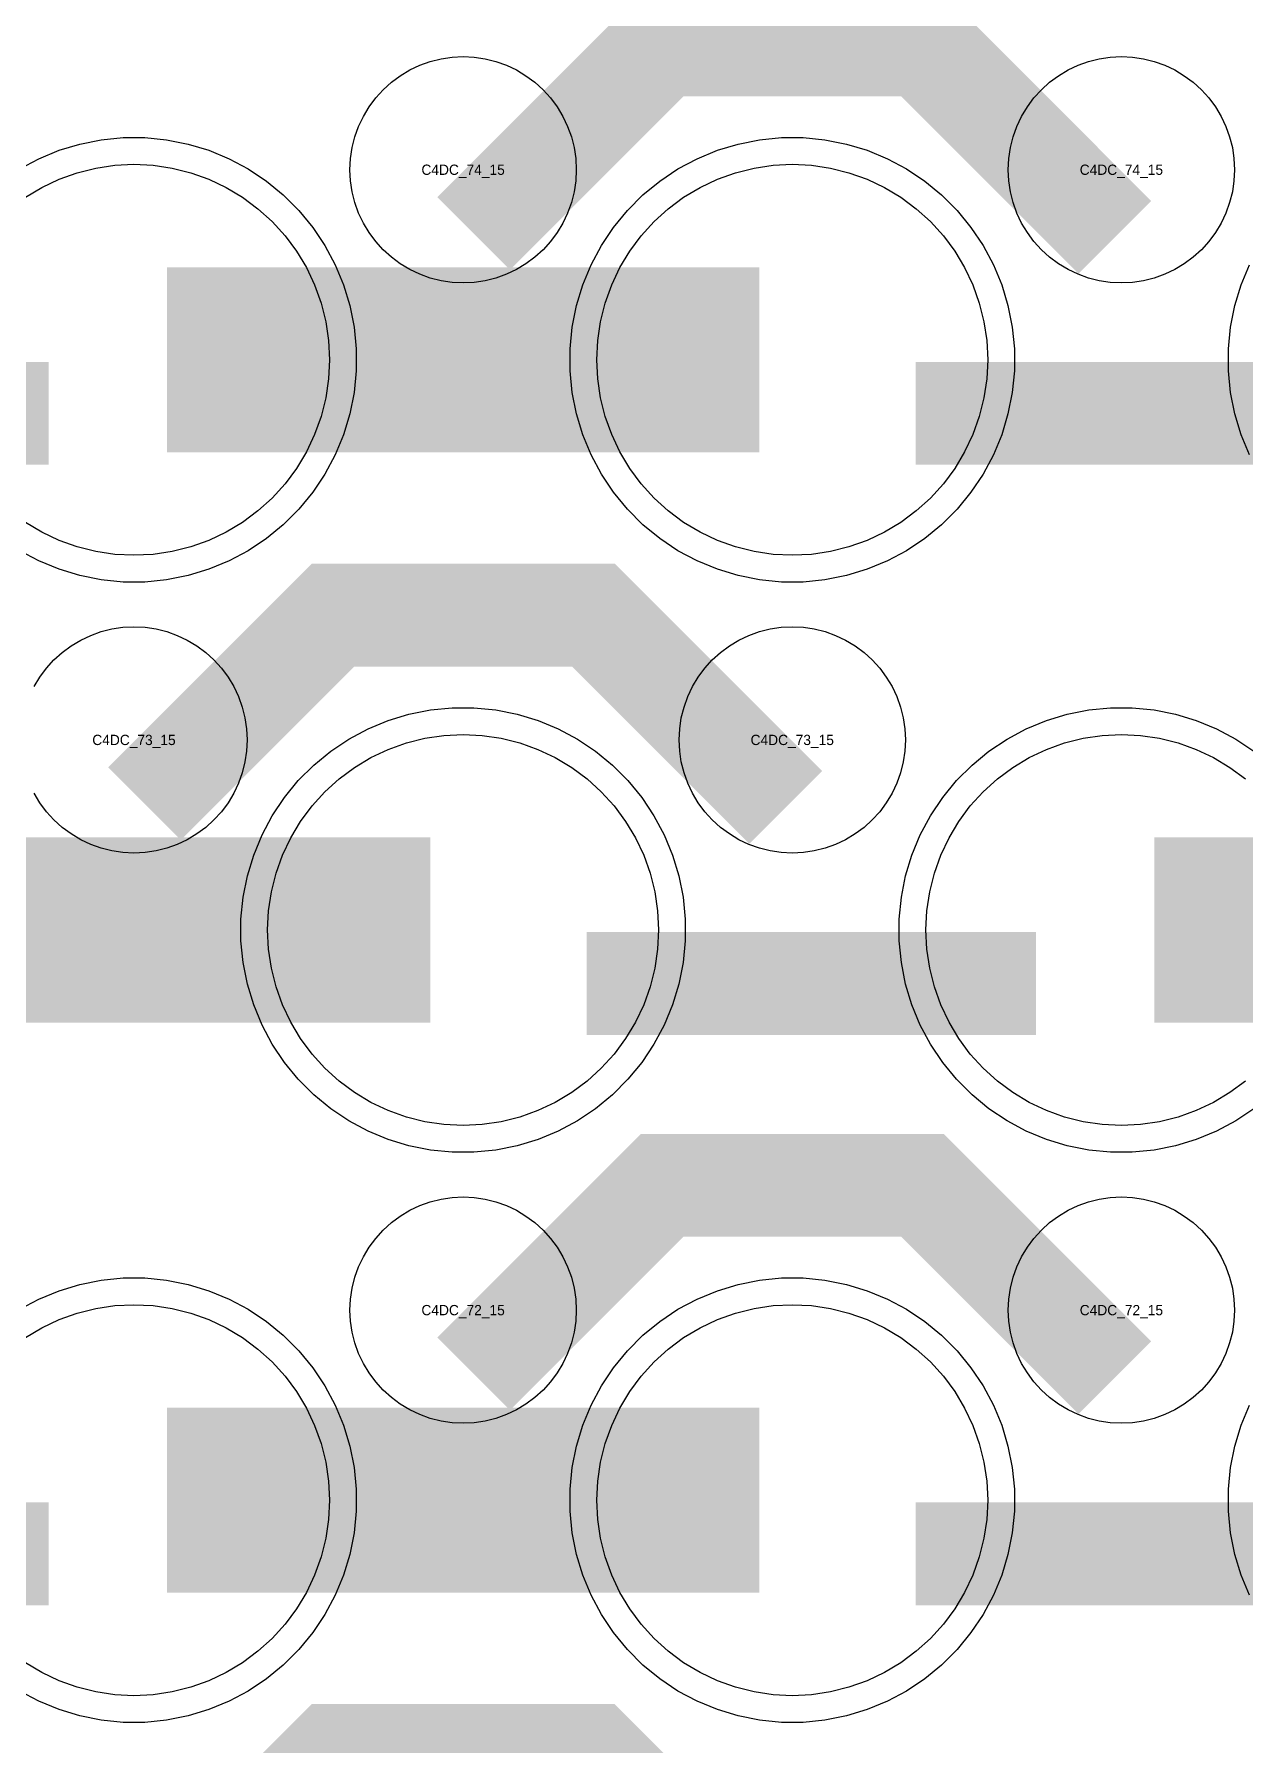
# Model space of a CAD drawing. Extents: x -11880 to 11880, y -14992 to 14992.
# Drawn here: x -7224.2 to -6930, y -4922.4 to -4506.7 of the extents above; entities that cross this region are included whole.
import ezdxf
from ezdxf.enums import TextEntityAlignment as Align

# ---------------------------------------------------------------- set-up
doc = ezdxf.new("R2010")
doc.units = 0
doc.header["$MEASUREMENT"] = 0
for name, color, linetype in [('GDS_775_DT_237', 138, 'CONTINUOUS'), ('RDL1_FS', 34, 'CONTINUOUS'), ('RDL_BS', 160, 'CONTINUOUS')]:
    doc.layers.add(name, color=color, linetype=linetype)

msp = doc.modelspace()

# ---------------------------------------------------------------- linework, layer by layer
at = {"layer": 'RDL1_FS'}
for points in [[(-7226.395, -4546.323), (-7222.395, -4543.925), (-7218.181, -4541.933), (-7213.791, -4540.361), (-7209.268, -4539.229), (-7204.657, -4538.545), (-7200, -4538.316), (-7195.343, -4538.545), (-7190.732, -4539.229), (-7186.209, -4540.361), (-7181.819, -4541.933), (-7177.605, -4543.925), (-7173.605, -4546.323), (-7169.86, -4549.101), (-7166.406, -4552.231), (-7163.276, -4555.685), (-7160.498, -4559.43), (-7158.1, -4563.43), (-7156.108, -4567.644), (-7154.536, -4572.034), (-7153.404, -4576.557), (-7152.72, -4581.168), (-7152.491, -4585.825), (-7152.72, -4590.482), (-7153.404, -4595.093), (-7154.536, -4599.616), (-7156.108, -4604.006), (-7158.1, -4608.22), (-7160.498, -4612.22), (-7163.276, -4615.965), (-7166.406, -4619.419), (-7169.86, -4622.549), (-7173.605, -4625.327), (-7177.605, -4627.725), (-7181.819, -4629.717), (-7186.209, -4631.289), (-7190.732, -4632.421), (-7195.343, -4633.105), (-7200, -4633.334), (-7204.657, -4633.105), (-7209.268, -4632.421), (-7213.791, -4631.289), (-7218.181, -4629.717), (-7222.395, -4627.725), (-7226.395, -4625.327)], [(-6929.86, -4761.109), (-6933.605, -4763.887), (-6937.605, -4766.285), (-6941.819, -4768.277), (-6946.209, -4769.849), (-6950.732, -4770.981), (-6955.343, -4771.665), (-6960, -4771.894), (-6964.657, -4771.665), (-6969.268, -4770.981), (-6973.791, -4769.849), (-6978.181, -4768.277), (-6982.395, -4766.285), (-6986.395, -4763.887), (-6990.14, -4761.109), (-6993.594, -4757.979), (-6996.724, -4754.525), (-6999.502, -4750.78), (-7001.9, -4746.78), (-7003.892, -4742.566), (-7005.464, -4738.176), (-7006.596, -4733.653), (-7007.28, -4729.042), (-7007.509, -4724.385), (-7007.28, -4719.728), (-7006.596, -4715.117), (-7005.464, -4710.594), (-7003.892, -4706.204), (-7001.9, -4701.99), (-6999.502, -4697.99), (-6996.724, -4694.245), (-6993.594, -4690.791), (-6990.14, -4687.661), (-6986.395, -4684.883), (-6982.395, -4682.485), (-6978.181, -4680.493), (-6973.791, -4678.921), (-6969.268, -4677.789), (-6964.657, -4677.105), (-6960, -4676.876), (-6955.343, -4677.105), (-6950.732, -4677.789), (-6946.209, -4678.921), (-6941.819, -4680.493), (-6937.605, -4682.485), (-6933.605, -4684.883), (-6929.86, -4687.661)]]:
    msp.add_lwpolyline(points, dxfattribs=at)
for points in [[(-7040, -4633.334), (-7044.657, -4633.105), (-7049.268, -4632.421), (-7053.791, -4631.289), (-7058.181, -4629.717), (-7062.395, -4627.725), (-7066.395, -4625.327), (-7070.14, -4622.549), (-7073.594, -4619.419), (-7076.724, -4615.965), (-7079.502, -4612.22), (-7081.9, -4608.22), (-7083.892, -4604.006), (-7085.464, -4599.616), (-7086.596, -4595.093), (-7087.28, -4590.482), (-7087.509, -4585.825), (-7087.28, -4581.168), (-7086.596, -4576.557), (-7085.464, -4572.034), (-7083.892, -4567.644), (-7081.9, -4563.43), (-7079.502, -4559.43), (-7076.724, -4555.685), (-7073.594, -4552.231), (-7070.14, -4549.101), (-7066.395, -4546.323), (-7062.395, -4543.925), (-7058.181, -4541.933), (-7053.791, -4540.361), (-7049.268, -4539.229), (-7044.657, -4538.545), (-7040, -4538.316), (-7035.343, -4538.545), (-7030.732, -4539.229), (-7026.209, -4540.361), (-7021.819, -4541.933), (-7017.605, -4543.925), (-7013.605, -4546.323), (-7009.86, -4549.101), (-7006.406, -4552.231), (-7003.276, -4555.685), (-7000.498, -4559.43), (-6998.1, -4563.43), (-6996.108, -4567.644), (-6994.536, -4572.034), (-6993.404, -4576.557), (-6992.72, -4581.168), (-6992.491, -4585.825), (-6992.72, -4590.482), (-6993.404, -4595.093), (-6994.536, -4599.616), (-6996.108, -4604.006), (-6998.1, -4608.22), (-7000.498, -4612.22), (-7003.276, -4615.965), (-7006.406, -4619.419), (-7009.86, -4622.549), (-7013.605, -4625.327), (-7017.605, -4627.725), (-7021.819, -4629.717), (-7026.209, -4631.289), (-7030.732, -4632.421), (-7035.343, -4633.105)], [(-7120, -4771.894), (-7124.657, -4771.665), (-7129.268, -4770.981), (-7133.791, -4769.849), (-7138.181, -4768.277), (-7142.395, -4766.285), (-7146.395, -4763.887), (-7150.14, -4761.109), (-7153.594, -4757.979), (-7156.724, -4754.525), (-7159.502, -4750.78), (-7161.9, -4746.78), (-7163.892, -4742.566), (-7165.464, -4738.176), (-7166.596, -4733.653), (-7167.28, -4729.042), (-7167.509, -4724.385), (-7167.28, -4719.728), (-7166.596, -4715.117), (-7165.464, -4710.594), (-7163.892, -4706.204), (-7161.9, -4701.99), (-7159.502, -4697.99), (-7156.724, -4694.245), (-7153.594, -4690.791), (-7150.14, -4687.661), (-7146.395, -4684.883), (-7142.395, -4682.485), (-7138.181, -4680.493), (-7133.791, -4678.921), (-7129.268, -4677.789), (-7124.657, -4677.105), (-7120, -4676.876), (-7115.343, -4677.105), (-7110.732, -4677.789), (-7106.209, -4678.921), (-7101.819, -4680.493), (-7097.605, -4682.485), (-7093.605, -4684.883), (-7089.86, -4687.661), (-7086.406, -4690.791), (-7083.276, -4694.245), (-7080.498, -4697.99), (-7078.1, -4701.99), (-7076.108, -4706.204), (-7074.536, -4710.594), (-7073.404, -4715.117), (-7072.72, -4719.728), (-7072.491, -4724.385), (-7072.72, -4729.042), (-7073.404, -4733.653), (-7074.536, -4738.176), (-7076.108, -4742.566), (-7078.1, -4746.78), (-7080.498, -4750.78), (-7083.276, -4754.525), (-7086.406, -4757.979), (-7089.86, -4761.109), (-7093.605, -4763.887), (-7097.605, -4766.285), (-7101.819, -4768.277), (-7106.209, -4769.849), (-7110.732, -4770.981), (-7115.343, -4771.665)]]:
    msp.add_lwpolyline(points, close=True, dxfattribs=at)
for points in [[(-7191.998, -4585.825, 45, 45, 0), (-7119.998, -4585.825, 45, 45, 0)], [(-7119.998, -4585.825, 45, 45, 0), (-7047.998, -4585.825, 45, 45, 0)], [(-7271.998, -4724.385, 45, 45, 0), (-7199.998, -4724.385, 45, 45, 0)], [(-7199.998, -4724.385, 45, 45, 0), (-7127.998, -4724.385, 45, 45, 0)], [(-6951.998, -4724.385, 45, 45, 0), (-6879.998, -4724.385, 45, 45, 0)]]:
    msp.add_lwpolyline(points, format="xyseb", dxfattribs=at)
at = {"layer": 'RDL1_FS', "color": 240, "true_color": 0xed1f24}
msp.add_lwpolyline([(-7226.395, -4823.448), (-7222.395, -4821.05), (-7218.181, -4819.058), (-7213.791, -4817.486), (-7209.268, -4816.354), (-7204.657, -4815.67), (-7200, -4815.441), (-7195.343, -4815.67), (-7190.732, -4816.354), (-7186.209, -4817.486), (-7181.819, -4819.058), (-7177.605, -4821.05), (-7173.605, -4823.448), (-7169.86, -4826.226), (-7166.406, -4829.356), (-7163.276, -4832.81), (-7160.498, -4836.555), (-7158.1, -4840.555), (-7156.108, -4844.769), (-7154.536, -4849.159), (-7153.404, -4853.682), (-7152.72, -4858.293), (-7152.491, -4862.95), (-7152.72, -4867.607), (-7153.404, -4872.218), (-7154.536, -4876.741), (-7156.108, -4881.131), (-7158.1, -4885.345), (-7160.498, -4889.345), (-7163.276, -4893.09), (-7166.406, -4896.544), (-7169.86, -4899.674), (-7173.605, -4902.452), (-7177.605, -4904.85), (-7181.819, -4906.842), (-7186.209, -4908.414), (-7190.732, -4909.546), (-7195.343, -4910.23), (-7200, -4910.459), (-7204.657, -4910.23), (-7209.268, -4909.546), (-7213.791, -4908.414), (-7218.181, -4906.842), (-7222.395, -4904.85), (-7226.395, -4902.452)], dxfattribs=at)
msp.add_lwpolyline([(-7040, -4910.459), (-7044.657, -4910.23), (-7049.268, -4909.546), (-7053.791, -4908.414), (-7058.181, -4906.842), (-7062.395, -4904.85), (-7066.395, -4902.452), (-7070.14, -4899.674), (-7073.594, -4896.544), (-7076.724, -4893.09), (-7079.502, -4889.345), (-7081.9, -4885.345), (-7083.892, -4881.131), (-7085.464, -4876.741), (-7086.596, -4872.218), (-7087.28, -4867.607), (-7087.509, -4862.95), (-7087.28, -4858.293), (-7086.596, -4853.682), (-7085.464, -4849.159), (-7083.892, -4844.769), (-7081.9, -4840.555), (-7079.502, -4836.555), (-7076.724, -4832.81), (-7073.594, -4829.356), (-7070.14, -4826.226), (-7066.395, -4823.448), (-7062.395, -4821.05), (-7058.181, -4819.058), (-7053.791, -4817.486), (-7049.268, -4816.354), (-7044.657, -4815.67), (-7040, -4815.441), (-7035.343, -4815.67), (-7030.732, -4816.354), (-7026.209, -4817.486), (-7021.819, -4819.058), (-7017.605, -4821.05), (-7013.605, -4823.448), (-7009.86, -4826.226), (-7006.406, -4829.356), (-7003.276, -4832.81), (-7000.498, -4836.555), (-6998.1, -4840.555), (-6996.108, -4844.769), (-6994.536, -4849.159), (-6993.404, -4853.682), (-6992.72, -4858.293), (-6992.491, -4862.95), (-6992.72, -4867.607), (-6993.404, -4872.218), (-6994.536, -4876.741), (-6996.108, -4881.131), (-6998.1, -4885.345), (-7000.498, -4889.345), (-7003.276, -4893.09), (-7006.406, -4896.544), (-7009.86, -4899.674), (-7013.605, -4902.452), (-7017.605, -4904.85), (-7021.819, -4906.842), (-7026.209, -4908.414), (-7030.732, -4909.546), (-7035.343, -4910.23)], close=True, dxfattribs=at)
for points in [[(-7191.998, -4862.95, 45, 45, 0), (-7119.998, -4862.95, 45, 45, 0)], [(-7119.998, -4862.95, 45, 45, 0), (-7047.998, -4862.95, 45, 45, 0)]]:
    msp.add_lwpolyline(points, format="xyseb", dxfattribs=at)
at = {"layer": 'RDL_BS'}
for points in [[(-7117.438, -4555.139, 25, 25, 0), (-7071.623, -4509.324, 25, 25, 0), (-7038.07, -4509.324, 25, 25, 0)], [(-6961.599, -4556.038, 25, 25, 0), (-7008.313, -4509.324, 25, 25, 0), (-7038.071, -4509.324, 25, 25, 0)], [(-7329.984, -4598.838, 25, 25, 0), (-7220.719, -4598.838, 25, 25, 0)], [(-7009.984, -4598.838, 25, 25, 0), (-6900.719, -4598.838, 25, 25, 0)], [(-7197.438, -4693.699, 25, 25, 0), (-7151.623, -4647.884, 25, 25, 0), (-7118.07, -4647.884, 25, 25, 0)], [(-7041.599, -4694.598, 25, 25, 0), (-7088.313, -4647.884, 25, 25, 0), (-7118.071, -4647.884, 25, 25, 0)], [(-7089.984, -4737.398, 25, 25, 0), (-6980.719, -4737.398, 25, 25, 0)], [(-7117.438, -4832.264, 25, 25, 0), (-7071.623, -4786.449, 25, 25, 0), (-7038.07, -4786.449, 25, 25, 0)], [(-6961.599, -4833.163, 25, 25, 0), (-7008.313, -4786.449, 25, 25, 0), (-7038.071, -4786.449, 25, 25, 0)], [(-7197.438, -4970.829, 25, 25, 0), (-7151.623, -4925.014, 25, 25, 0), (-7118.07, -4925.014, 25, 25, 0)], [(-7041.599, -4971.728, 25, 25, 0), (-7088.313, -4925.014, 25, 25, 0), (-7118.071, -4925.014, 25, 25, 0)]]:
    msp.add_lwpolyline(points, format="xyseb", dxfattribs=at)
for points in [[(-7120, -4567.131), (-7122.693, -4566.999), (-7125.365, -4566.603), (-7127.984, -4565.946), (-7130.519, -4565.039), (-7132.956, -4563.887), (-7135.28, -4562.494), (-7137.443, -4560.891), (-7139.442, -4559.079), (-7141.254, -4557.08), (-7142.857, -4554.917), (-7144.25, -4552.593), (-7145.402, -4550.156), (-7146.309, -4547.621), (-7146.966, -4545.002), (-7147.362, -4542.33), (-7147.494, -4539.637), (-7147.362, -4536.944), (-7146.966, -4534.272), (-7146.309, -4531.653), (-7145.402, -4529.118), (-7144.25, -4526.681), (-7142.857, -4524.357), (-7141.254, -4522.194), (-7139.442, -4520.195), (-7137.443, -4518.383), (-7135.28, -4516.78), (-7132.956, -4515.387), (-7130.519, -4514.235), (-7127.984, -4513.328), (-7125.365, -4512.671), (-7122.693, -4512.275), (-7120, -4512.143), (-7117.307, -4512.275), (-7114.635, -4512.671), (-7112.016, -4513.328), (-7109.481, -4514.235), (-7107.044, -4515.387), (-7104.72, -4516.78), (-7102.557, -4518.383), (-7100.558, -4520.195), (-7098.746, -4522.194), (-7097.143, -4524.357), (-7095.75, -4526.681), (-7094.598, -4529.118), (-7093.691, -4531.653), (-7093.034, -4534.272), (-7092.638, -4536.944), (-7092.506, -4539.637), (-7092.638, -4542.33), (-7093.034, -4545.002), (-7093.691, -4547.621), (-7094.598, -4550.156), (-7095.75, -4552.593), (-7097.143, -4554.917), (-7098.746, -4557.08), (-7100.558, -4559.079), (-7102.557, -4560.891), (-7104.72, -4562.494), (-7107.044, -4563.887), (-7109.481, -4565.039), (-7112.016, -4565.946), (-7114.635, -4566.603), (-7117.307, -4566.999)], [(-6960, -4567.131), (-6962.693, -4566.999), (-6965.365, -4566.603), (-6967.984, -4565.946), (-6970.519, -4565.039), (-6972.956, -4563.887), (-6975.28, -4562.494), (-6977.443, -4560.891), (-6979.442, -4559.079), (-6981.254, -4557.08), (-6982.857, -4554.917), (-6984.25, -4552.593), (-6985.402, -4550.156), (-6986.309, -4547.621), (-6986.966, -4545.002), (-6987.362, -4542.33), (-6987.494, -4539.637), (-6987.362, -4536.944), (-6986.966, -4534.272), (-6986.309, -4531.653), (-6985.402, -4529.118), (-6984.25, -4526.681), (-6982.857, -4524.357), (-6981.254, -4522.194), (-6979.442, -4520.195), (-6977.443, -4518.383), (-6975.28, -4516.78), (-6972.956, -4515.387), (-6970.519, -4514.235), (-6967.984, -4513.328), (-6965.365, -4512.671), (-6962.693, -4512.275), (-6960, -4512.143), (-6957.307, -4512.275), (-6954.635, -4512.671), (-6952.016, -4513.328), (-6949.481, -4514.235), (-6947.044, -4515.387), (-6944.72, -4516.78), (-6942.557, -4518.383), (-6940.558, -4520.195), (-6938.746, -4522.194), (-6937.143, -4524.357), (-6935.75, -4526.681), (-6934.598, -4529.118), (-6933.691, -4531.653), (-6933.034, -4534.272), (-6932.638, -4536.944), (-6932.506, -4539.637), (-6932.638, -4542.33), (-6933.034, -4545.002), (-6933.691, -4547.621), (-6934.598, -4550.156), (-6935.75, -4552.593), (-6937.143, -4554.917), (-6938.746, -4557.08), (-6940.558, -4559.079), (-6942.557, -4560.891), (-6944.72, -4562.494), (-6947.044, -4563.887), (-6949.481, -4565.039), (-6952.016, -4565.946), (-6954.635, -4566.603), (-6957.307, -4566.999)], [(-7042.644, -4639.825), (-7047.938, -4639.308), (-7053.165, -4638.262), (-7058.205, -4636.731), (-7063.115, -4634.7), (-7067.777, -4632.208), (-7072.191, -4629.261), (-7076.292, -4625.899), (-7080.074, -4622.117), (-7083.436, -4618.016), (-7086.383, -4613.602), (-7088.875, -4608.94), (-7090.906, -4604.03), (-7092.437, -4598.99), (-7093.483, -4593.763), (-7094, -4588.469), (-7094, -4583.181), (-7093.483, -4577.887), (-7092.437, -4572.66), (-7090.906, -4567.62), (-7088.875, -4562.71), (-7086.383, -4558.048), (-7083.436, -4553.634), (-7080.074, -4549.533), (-7076.292, -4545.751), (-7072.191, -4542.389), (-7067.777, -4539.442), (-7063.115, -4536.95), (-7058.205, -4534.919), (-7053.165, -4533.388), (-7047.938, -4532.342), (-7042.644, -4531.825), (-7037.356, -4531.825), (-7032.062, -4532.342), (-7026.835, -4533.388), (-7021.795, -4534.919), (-7016.885, -4536.95), (-7012.223, -4539.442), (-7007.809, -4542.389), (-7003.708, -4545.751), (-6999.926, -4549.533), (-6996.564, -4553.634), (-6993.617, -4558.048), (-6991.125, -4562.71), (-6989.094, -4567.62), (-6987.563, -4572.66), (-6986.517, -4577.887), (-6986, -4583.181), (-6986, -4588.469), (-6986.517, -4593.763), (-6987.563, -4598.99), (-6989.094, -4604.03), (-6991.125, -4608.94), (-6993.617, -4613.602), (-6996.564, -4618.016), (-6999.926, -4622.117), (-7003.708, -4625.899), (-7007.809, -4629.261), (-7012.223, -4632.208), (-7016.885, -4634.7), (-7021.795, -4636.731), (-7026.835, -4638.262), (-7032.062, -4639.308), (-7037.356, -4639.825)], [(-7040, -4705.691), (-7042.693, -4705.559), (-7045.365, -4705.163), (-7047.984, -4704.506), (-7050.519, -4703.599), (-7052.956, -4702.447), (-7055.28, -4701.054), (-7057.443, -4699.451), (-7059.442, -4697.639), (-7061.254, -4695.64), (-7062.857, -4693.477), (-7064.25, -4691.153), (-7065.402, -4688.716), (-7066.309, -4686.181), (-7066.966, -4683.562), (-7067.362, -4680.89), (-7067.494, -4678.197), (-7067.362, -4675.504), (-7066.966, -4672.832), (-7066.309, -4670.213), (-7065.402, -4667.678), (-7064.25, -4665.241), (-7062.857, -4662.917), (-7061.254, -4660.754), (-7059.442, -4658.755), (-7057.443, -4656.943), (-7055.28, -4655.34), (-7052.956, -4653.947), (-7050.519, -4652.795), (-7047.984, -4651.888), (-7045.365, -4651.231), (-7042.693, -4650.835), (-7040, -4650.703), (-7037.307, -4650.835), (-7034.635, -4651.231), (-7032.016, -4651.888), (-7029.481, -4652.795), (-7027.044, -4653.947), (-7024.72, -4655.34), (-7022.557, -4656.943), (-7020.558, -4658.755), (-7018.746, -4660.754), (-7017.143, -4662.917), (-7015.75, -4665.241), (-7014.598, -4667.678), (-7013.691, -4670.213), (-7013.034, -4672.832), (-7012.638, -4675.504), (-7012.506, -4678.197), (-7012.638, -4680.89), (-7013.034, -4683.562), (-7013.691, -4686.181), (-7014.598, -4688.716), (-7015.75, -4691.153), (-7017.143, -4693.477), (-7018.746, -4695.64), (-7020.558, -4697.639), (-7022.557, -4699.451), (-7024.72, -4701.054), (-7027.044, -4702.447), (-7029.481, -4703.599), (-7032.016, -4704.506), (-7034.635, -4705.163), (-7037.307, -4705.559)], [(-7122.644, -4778.385), (-7127.938, -4777.868), (-7133.165, -4776.822), (-7138.205, -4775.291), (-7143.115, -4773.26), (-7147.777, -4770.768), (-7152.191, -4767.821), (-7156.292, -4764.459), (-7160.074, -4760.677), (-7163.436, -4756.576), (-7166.383, -4752.162), (-7168.875, -4747.5), (-7170.906, -4742.59), (-7172.437, -4737.55), (-7173.483, -4732.323), (-7174, -4727.029), (-7174, -4721.741), (-7173.483, -4716.447), (-7172.437, -4711.22), (-7170.906, -4706.18), (-7168.875, -4701.27), (-7166.383, -4696.608), (-7163.436, -4692.194), (-7160.074, -4688.093), (-7156.292, -4684.311), (-7152.191, -4680.949), (-7147.777, -4678.002), (-7143.115, -4675.51), (-7138.205, -4673.479), (-7133.165, -4671.948), (-7127.938, -4670.902), (-7122.644, -4670.385), (-7117.356, -4670.385), (-7112.062, -4670.902), (-7106.835, -4671.948), (-7101.795, -4673.479), (-7096.885, -4675.51), (-7092.223, -4678.002), (-7087.809, -4680.949), (-7083.708, -4684.311), (-7079.926, -4688.093), (-7076.564, -4692.194), (-7073.617, -4696.608), (-7071.125, -4701.27), (-7069.094, -4706.18), (-7067.563, -4711.22), (-7066.517, -4716.447), (-7066, -4721.741), (-7066, -4727.029), (-7066.517, -4732.323), (-7067.563, -4737.55), (-7069.094, -4742.59), (-7071.125, -4747.5), (-7073.617, -4752.162), (-7076.564, -4756.576), (-7079.926, -4760.677), (-7083.708, -4764.459), (-7087.809, -4767.821), (-7092.223, -4770.768), (-7096.885, -4773.26), (-7101.795, -4775.291), (-7106.835, -4776.822), (-7112.062, -4777.868), (-7117.356, -4778.385)], [(-7120, -4844.256), (-7122.693, -4844.124), (-7125.365, -4843.728), (-7127.984, -4843.071), (-7130.519, -4842.164), (-7132.956, -4841.012), (-7135.28, -4839.619), (-7137.443, -4838.016), (-7139.442, -4836.204), (-7141.254, -4834.205), (-7142.857, -4832.042), (-7144.25, -4829.718), (-7145.402, -4827.281), (-7146.309, -4824.746), (-7146.966, -4822.127), (-7147.362, -4819.455), (-7147.494, -4816.762), (-7147.362, -4814.069), (-7146.966, -4811.397), (-7146.309, -4808.778), (-7145.402, -4806.243), (-7144.25, -4803.806), (-7142.857, -4801.482), (-7141.254, -4799.319), (-7139.442, -4797.32), (-7137.443, -4795.508), (-7135.28, -4793.905), (-7132.956, -4792.512), (-7130.519, -4791.36), (-7127.984, -4790.453), (-7125.365, -4789.796), (-7122.693, -4789.4), (-7120, -4789.268), (-7117.307, -4789.4), (-7114.635, -4789.796), (-7112.016, -4790.453), (-7109.481, -4791.36), (-7107.044, -4792.512), (-7104.72, -4793.905), (-7102.557, -4795.508), (-7100.558, -4797.32), (-7098.746, -4799.319), (-7097.143, -4801.482), (-7095.75, -4803.806), (-7094.598, -4806.243), (-7093.691, -4808.778), (-7093.034, -4811.397), (-7092.638, -4814.069), (-7092.506, -4816.762), (-7092.638, -4819.455), (-7093.034, -4822.127), (-7093.691, -4824.746), (-7094.598, -4827.281), (-7095.75, -4829.718), (-7097.143, -4832.042), (-7098.746, -4834.205), (-7100.558, -4836.204), (-7102.557, -4838.016), (-7104.72, -4839.619), (-7107.044, -4841.012), (-7109.481, -4842.164), (-7112.016, -4843.071), (-7114.635, -4843.728), (-7117.307, -4844.124)], [(-6960, -4844.256), (-6962.693, -4844.124), (-6965.365, -4843.728), (-6967.984, -4843.071), (-6970.519, -4842.164), (-6972.956, -4841.012), (-6975.28, -4839.619), (-6977.443, -4838.016), (-6979.442, -4836.204), (-6981.254, -4834.205), (-6982.857, -4832.042), (-6984.25, -4829.718), (-6985.402, -4827.281), (-6986.309, -4824.746), (-6986.966, -4822.127), (-6987.362, -4819.455), (-6987.494, -4816.762), (-6987.362, -4814.069), (-6986.966, -4811.397), (-6986.309, -4808.778), (-6985.402, -4806.243), (-6984.25, -4803.806), (-6982.857, -4801.482), (-6981.254, -4799.319), (-6979.442, -4797.32), (-6977.443, -4795.508), (-6975.28, -4793.905), (-6972.956, -4792.512), (-6970.519, -4791.36), (-6967.984, -4790.453), (-6965.365, -4789.796), (-6962.693, -4789.4), (-6960, -4789.268), (-6957.307, -4789.4), (-6954.635, -4789.796), (-6952.016, -4790.453), (-6949.481, -4791.36), (-6947.044, -4792.512), (-6944.72, -4793.905), (-6942.557, -4795.508), (-6940.558, -4797.32), (-6938.746, -4799.319), (-6937.143, -4801.482), (-6935.75, -4803.806), (-6934.598, -4806.243), (-6933.691, -4808.778), (-6933.034, -4811.397), (-6932.638, -4814.069), (-6932.506, -4816.762), (-6932.638, -4819.455), (-6933.034, -4822.127), (-6933.691, -4824.746), (-6934.598, -4827.281), (-6935.75, -4829.718), (-6937.143, -4832.042), (-6938.746, -4834.205), (-6940.558, -4836.204), (-6942.557, -4838.016), (-6944.72, -4839.619), (-6947.044, -4841.012), (-6949.481, -4842.164), (-6952.016, -4843.071), (-6954.635, -4843.728), (-6957.307, -4844.124)]]:
    msp.add_lwpolyline(points, close=True, dxfattribs=at)
for points in [[(-7227.777, -4539.442), (-7223.115, -4536.95), (-7218.205, -4534.919), (-7213.165, -4533.388), (-7207.938, -4532.342), (-7202.644, -4531.825), (-7197.356, -4531.825), (-7192.062, -4532.342), (-7186.835, -4533.388), (-7181.795, -4534.919), (-7176.885, -4536.95), (-7172.223, -4539.442), (-7167.809, -4542.389), (-7163.708, -4545.751), (-7159.926, -4549.533), (-7156.564, -4553.634), (-7153.617, -4558.048), (-7151.125, -4562.71), (-7149.094, -4567.62), (-7147.563, -4572.66), (-7146.517, -4577.887), (-7146, -4583.181), (-7146, -4588.469), (-7146.517, -4593.763), (-7147.563, -4598.99), (-7149.094, -4604.03), (-7151.125, -4608.94), (-7153.617, -4613.602), (-7156.564, -4618.016), (-7159.926, -4622.117), (-7163.708, -4625.899), (-7167.809, -4629.261), (-7172.223, -4632.208), (-7176.885, -4634.7), (-7181.795, -4636.731), (-7186.835, -4638.262), (-7192.062, -4639.308), (-7197.356, -4639.825), (-7202.644, -4639.825), (-7207.938, -4639.308), (-7213.165, -4638.262), (-7218.205, -4636.731), (-7223.115, -4634.7), (-7227.777, -4632.208)], [(-6928.875, -4608.94), (-6930.906, -4604.03), (-6932.437, -4598.99), (-6933.483, -4593.763), (-6934, -4588.469), (-6934, -4583.181), (-6933.483, -4577.887), (-6932.437, -4572.66), (-6930.906, -4567.62), (-6928.875, -4562.71)], [(-7224.25, -4665.241), (-7222.857, -4662.917), (-7221.254, -4660.754), (-7219.442, -4658.755), (-7217.443, -4656.943), (-7215.28, -4655.34), (-7212.956, -4653.947), (-7210.519, -4652.795), (-7207.984, -4651.888), (-7205.365, -4651.231), (-7202.693, -4650.835), (-7200, -4650.703), (-7197.307, -4650.835), (-7194.635, -4651.231), (-7192.016, -4651.888), (-7189.481, -4652.795), (-7187.044, -4653.947), (-7184.72, -4655.34), (-7182.557, -4656.943), (-7180.558, -4658.755), (-7178.746, -4660.754), (-7177.143, -4662.917), (-7175.75, -4665.241), (-7174.598, -4667.678), (-7173.691, -4670.213), (-7173.034, -4672.832), (-7172.638, -4675.504), (-7172.506, -4678.197), (-7172.638, -4680.89), (-7173.034, -4683.562), (-7173.691, -4686.181), (-7174.598, -4688.716), (-7175.75, -4691.153), (-7177.143, -4693.477), (-7178.746, -4695.64), (-7180.558, -4697.639), (-7182.557, -4699.451), (-7184.72, -4701.054), (-7187.044, -4702.447), (-7189.481, -4703.599), (-7192.016, -4704.506), (-7194.635, -4705.163), (-7197.307, -4705.559), (-7200, -4705.691), (-7202.693, -4705.559), (-7205.365, -4705.163), (-7207.984, -4704.506), (-7210.519, -4703.599), (-7212.956, -4702.447), (-7215.28, -4701.054), (-7217.443, -4699.451), (-7219.442, -4697.639), (-7221.254, -4695.64), (-7222.857, -4693.477), (-7224.25, -4691.153)], [(-6927.809, -4767.821), (-6932.223, -4770.768), (-6936.885, -4773.26), (-6941.795, -4775.291), (-6946.835, -4776.822), (-6952.062, -4777.868), (-6957.356, -4778.385), (-6962.644, -4778.385), (-6967.938, -4777.868), (-6973.165, -4776.822), (-6978.205, -4775.291), (-6983.115, -4773.26), (-6987.777, -4770.768), (-6992.191, -4767.821), (-6996.292, -4764.459), (-7000.074, -4760.677), (-7003.436, -4756.576), (-7006.383, -4752.162), (-7008.875, -4747.5), (-7010.906, -4742.59), (-7012.437, -4737.55), (-7013.483, -4732.323), (-7014, -4727.029), (-7014, -4721.741), (-7013.483, -4716.447), (-7012.437, -4711.22), (-7010.906, -4706.18), (-7008.875, -4701.27), (-7006.383, -4696.608), (-7003.436, -4692.194), (-7000.074, -4688.093), (-6996.292, -4684.311), (-6992.191, -4680.949), (-6987.777, -4678.002), (-6983.115, -4675.51), (-6978.205, -4673.479), (-6973.165, -4671.948), (-6967.938, -4670.902), (-6962.644, -4670.385), (-6957.356, -4670.385), (-6952.062, -4670.902), (-6946.835, -4671.948), (-6941.795, -4673.479), (-6936.885, -4675.51), (-6932.223, -4678.002), (-6927.809, -4680.949)]]:
    msp.add_lwpolyline(points, dxfattribs=at)
at = {"layer": 'RDL_BS', "color": 240, "true_color": 0xed1f24}
for points in [[(-7227.777, -4816.567), (-7223.115, -4814.075), (-7218.205, -4812.044), (-7213.165, -4810.513), (-7207.938, -4809.467), (-7202.644, -4808.95), (-7197.356, -4808.95), (-7192.062, -4809.467), (-7186.835, -4810.513), (-7181.795, -4812.044), (-7176.885, -4814.075), (-7172.223, -4816.567), (-7167.809, -4819.514), (-7163.708, -4822.876), (-7159.926, -4826.658), (-7156.564, -4830.759), (-7153.617, -4835.173), (-7151.125, -4839.835), (-7149.094, -4844.745), (-7147.563, -4849.785), (-7146.517, -4855.012), (-7146, -4860.306), (-7146, -4865.594), (-7146.517, -4870.888), (-7147.563, -4876.115), (-7149.094, -4881.155), (-7151.125, -4886.065), (-7153.617, -4890.727), (-7156.564, -4895.141), (-7159.926, -4899.242), (-7163.708, -4903.024), (-7167.809, -4906.386), (-7172.223, -4909.333), (-7176.885, -4911.825), (-7181.795, -4913.856), (-7186.835, -4915.387), (-7192.062, -4916.433), (-7197.356, -4916.95), (-7202.644, -4916.95), (-7207.938, -4916.433), (-7213.165, -4915.387), (-7218.205, -4913.856), (-7223.115, -4911.825), (-7227.777, -4909.333)], [(-6928.875, -4886.065), (-6930.906, -4881.155), (-6932.437, -4876.115), (-6933.483, -4870.888), (-6934, -4865.594), (-6934, -4860.306), (-6933.483, -4855.012), (-6932.437, -4849.785), (-6930.906, -4844.745), (-6928.875, -4839.835)]]:
    msp.add_lwpolyline(points, dxfattribs=at)
msp.add_lwpolyline([(-7042.644, -4916.95), (-7047.938, -4916.433), (-7053.165, -4915.387), (-7058.205, -4913.856), (-7063.115, -4911.825), (-7067.777, -4909.333), (-7072.191, -4906.386), (-7076.292, -4903.024), (-7080.074, -4899.242), (-7083.436, -4895.141), (-7086.383, -4890.727), (-7088.875, -4886.065), (-7090.906, -4881.155), (-7092.437, -4876.115), (-7093.483, -4870.888), (-7094, -4865.594), (-7094, -4860.306), (-7093.483, -4855.012), (-7092.437, -4849.785), (-7090.906, -4844.745), (-7088.875, -4839.835), (-7086.383, -4835.173), (-7083.436, -4830.759), (-7080.074, -4826.658), (-7076.292, -4822.876), (-7072.191, -4819.514), (-7067.777, -4816.567), (-7063.115, -4814.075), (-7058.205, -4812.044), (-7053.165, -4810.513), (-7047.938, -4809.467), (-7042.644, -4808.95), (-7037.356, -4808.95), (-7032.062, -4809.467), (-7026.835, -4810.513), (-7021.795, -4812.044), (-7016.885, -4814.075), (-7012.223, -4816.567), (-7007.809, -4819.514), (-7003.708, -4822.876), (-6999.926, -4826.658), (-6996.564, -4830.759), (-6993.617, -4835.173), (-6991.125, -4839.835), (-6989.094, -4844.745), (-6987.563, -4849.785), (-6986.517, -4855.012), (-6986, -4860.306), (-6986, -4865.594), (-6986.517, -4870.888), (-6987.563, -4876.115), (-6989.094, -4881.155), (-6991.125, -4886.065), (-6993.617, -4890.727), (-6996.564, -4895.141), (-6999.926, -4899.242), (-7003.708, -4903.024), (-7007.809, -4906.386), (-7012.223, -4909.333), (-7016.885, -4911.825), (-7021.795, -4913.856), (-7026.835, -4915.387), (-7032.062, -4916.433), (-7037.356, -4916.95)], close=True, dxfattribs=at)
for points in [[(-7329.984, -4875.963, 25, 25, 0), (-7220.719, -4875.963, 25, 25, 0)], [(-7009.984, -4875.963, 25, 25, 0), (-6900.719, -4875.963, 25, 25, 0)]]:
    msp.add_lwpolyline(points, format="xyseb", dxfattribs=at)

# ---------------------------------------------------------------- texts
at = {"layer": 'GDS_775_DT_237'}
for s, p in [('C4DC_74_15', (-7120, -4539.637)), ('C4DC_74_15', (-7120, -4539.637)), ('C4DC_74_15', (-6960, -4539.637)), ('C4DC_74_15', (-6960, -4539.637)), ('C4DC_73_15', (-7200, -4678.197)), ('C4DC_73_15', (-7200, -4678.197)), ('C4DC_73_15', (-7040, -4678.197)), ('C4DC_73_15', (-7040, -4678.197)), ('C4DC_72_15', (-7120, -4816.762)), ('C4DC_72_15', (-7120, -4816.762)), ('C4DC_72_15', (-6960, -4816.762)), ('C4DC_72_15', (-6960, -4816.762))]:
    msp.add_text(s, height=2.5, dxfattribs=at).set_placement(p, align=Align.MIDDLE_CENTER)

doc.saveas('drawing.dxf')
